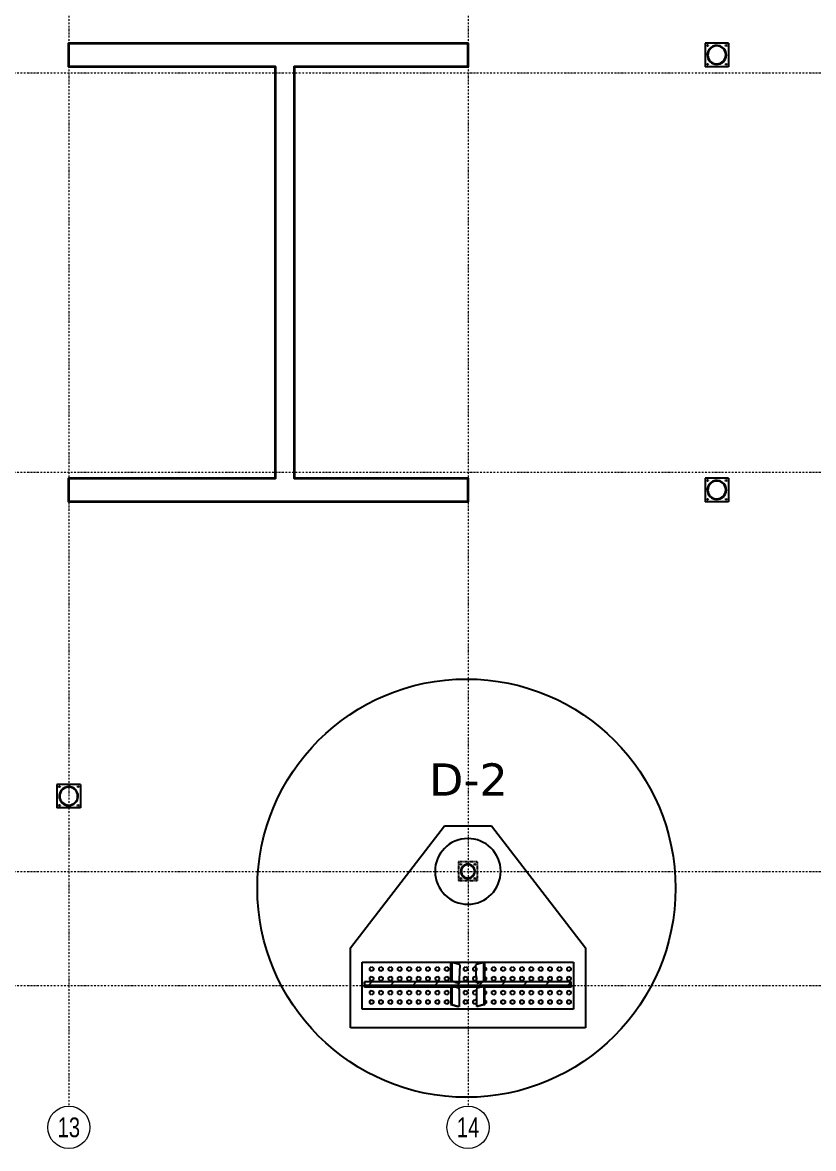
# Model space of a CAD drawing. Header units: millimetres. Extents: x 1541 to 289025, y -12015 to 47026.
# Drawn here: x 55346 to 56567, y -11969 to -10231 of the extents above; entities that cross this region are included whole.
import ezdxf
from ezdxf.enums import TextEntityAlignment as Align

# ---------------------------------------------------------------- set-up
doc = ezdxf.new("R2010")
doc.units = ezdxf.units.MM
doc.header["$LTSCALE"] = 0.1
for name, pattern in [('DASHDOTX2', [50.8, 25.4, -12.7, 0, -12.7]), ('DXK_LINE_DOT2', [3.9198, 1.9599, -1.9599]), ('Grid Line', [3.33375, 1.905, -0.47625, 0.47625, -0.47625])]:
    doc.linetypes.add(name, pattern=pattern)
doc.layers.get('0').update_dxf_attribs({"color": 255})
for name, color, linetype, lineweight in [('E_EJES', 8, 'Continuous', 9), ('E_EJES-1', 8, 'Grid Line', 9), ('E_MUROS-1', 2, 'Continuous', 35)]:
    doc.layers.add(name, color=color, linetype=linetype, lineweight=lineweight)
doc.layers.add('ROTÚLOS', color=6, linetype='Continuous')
doc.styles.add('Swis721 LtCn BT_1', font='swisscl.ttf', dxfattribs={"height": 0.42})
doc.styles.add('TEXTO GENERAL', font='verdana.ttf', dxfattribs={"height": 0.9})

msp = doc.modelspace()

# ---------------------------------------------------------------- hatches: boundary and pattern name
at = {"linetype": 'Continuous'}
h = msp.add_hatch(dxfattribs=at)
h.set_pattern_fill('', scale=7.611392, style=0, pattern_type=0)
h.set_pattern_definition([(45, (56432.03, -10278.892), (-17.088, 17.088), [])])
h.paths.add_polyline_path([(56432.3, -10281.4), (56432, -10278.9), (56431.4, -10276.4), (56430.3, -10274.1), (56428.8, -10272), (56427, -10270.2), (56424.9, -10268.7), (56422.6, -10267.6), (56420.1, -10267), (56417.5, -10266.7), (56415, -10267), (56412.5, -10267.6), (56410.2, -10268.7), (56408.1, -10270.2), (56406.3, -10272), (56404.8, -10274.1), (56403.7, -10276.4), (56403, -10278.9), (56402.8, -10281.4), (56403, -10284), (56403.7, -10286.5), (56404.8, -10288.8), (56406.3, -10290.9), (56408.1, -10292.7), (56410.2, -10294.2), (56412.5, -10295.3), (56415, -10295.9), (56417.5, -10296.2), (56420.1, -10295.9), (56422.6, -10295.3), (56424.9, -10294.2), (56427, -10292.7), (56428.8, -10290.9), (56430.3, -10288.8), (56431.4, -10286.5), (56432, -10284)])
h.paths.add_polyline_path([(56430.5, -10286.2), (56429.5, -10288.4), (56428.1, -10290.3), (56426.4, -10292.1), (56424.5, -10293.4), (56422.3, -10294.5), (56419.9, -10295.1), (56417.5, -10295.3), (56415.1, -10295.1), (56412.8, -10294.5), (56410.6, -10293.4), (56408.6, -10292.1), (56406.9, -10290.3), (56405.5, -10288.4), (56404.5, -10286.2), (56403.9, -10283.9), (56403.7, -10281.4), (56403.9, -10279), (56404.5, -10276.7), (56405.5, -10274.5), (56406.9, -10272.5), (56408.6, -10270.8), (56410.6, -10269.5), (56412.8, -10268.4), (56415.1, -10267.8), (56417.5, -10267.6), (56419.9, -10267.8), (56422.3, -10268.4), (56424.5, -10269.5), (56426.4, -10270.8), (56428.1, -10272.5), (56429.5, -10274.5), (56430.5, -10276.7), (56431.2, -10279), (56431.4, -10281.4), (56431.2, -10283.9)])
h = msp.add_hatch(color=96, dxfattribs=at)
h.paths.add_polyline_path([(56432.3, -10952.7), (56432, -10950.1), (56431.4, -10947.7), (56430.3, -10945.3), (56428.8, -10943.2), (56427, -10941.4), (56424.9, -10940), (56422.6, -10938.9), (56420.1, -10938.2), (56417.5, -10938), (56415, -10938.2), (56412.5, -10938.9), (56410.2, -10940), (56408.1, -10941.4), (56406.3, -10943.2), (56404.8, -10945.3), (56403.7, -10947.7), (56403, -10950.1), (56402.8, -10952.7), (56403, -10955.3), (56403.7, -10957.7), (56404.8, -10960.1), (56406.3, -10962.2), (56408.1, -10964), (56410.2, -10965.4), (56412.5, -10966.5), (56415, -10967.2), (56417.5, -10967.4), (56420.1, -10967.2), (56422.6, -10966.5), (56424.9, -10965.4), (56427, -10964), (56428.8, -10962.2), (56430.3, -10960.1), (56431.4, -10957.7), (56432, -10955.3)])
h.paths.add_polyline_path([(56430.5, -10957.4), (56429.5, -10959.6), (56428.1, -10961.6), (56426.4, -10963.3), (56424.5, -10964.7), (56422.3, -10965.7), (56419.9, -10966.3), (56417.5, -10966.5), (56415.1, -10966.3), (56412.8, -10965.7), (56410.6, -10964.7), (56408.6, -10963.3), (56406.9, -10961.6), (56405.5, -10959.6), (56404.5, -10957.4), (56403.9, -10955.1), (56403.7, -10952.7), (56403.9, -10950.3), (56404.5, -10948), (56405.5, -10945.8), (56406.9, -10943.8), (56408.6, -10942.1), (56410.6, -10940.7), (56412.8, -10939.7), (56415.1, -10939.1), (56417.5, -10938.9), (56419.9, -10939.1), (56422.3, -10939.7), (56424.5, -10940.7), (56426.4, -10942.1), (56428.1, -10943.8), (56429.5, -10945.8), (56430.5, -10948), (56431.2, -10950.3), (56431.4, -10952.7), (56431.2, -10955.1)])
h = msp.add_hatch(color=96, dxfattribs=at)
h.paths.add_polyline_path([(55431.9, -11425.1), (55431.7, -11422.6), (55431, -11420.1), (55429.9, -11417.8), (55428.5, -11415.7), (55426.6, -11413.8), (55424.5, -11412.4), (55422.2, -11411.3), (55419.7, -11410.6), (55417.2, -11410.4), (55414.6, -11410.6), (55412.2, -11411.3), (55409.8, -11412.4), (55407.7, -11413.8), (55405.9, -11415.7), (55404.4, -11417.8), (55403.4, -11420.1), (55402.7, -11422.6), (55402.5, -11425.1), (55402.7, -11427.7), (55403.4, -11430.2), (55404.4, -11432.5), (55405.9, -11434.6), (55407.7, -11436.4), (55409.8, -11437.9), (55412.2, -11438.9), (55414.6, -11439.6), (55417.2, -11439.8), (55419.7, -11439.6), (55422.2, -11438.9), (55424.5, -11437.9), (55426.6, -11436.4), (55428.5, -11434.6), (55429.9, -11432.5), (55431, -11430.2), (55431.7, -11427.7)])
h.paths.add_polyline_path([(55430.2, -11429.9), (55429.2, -11432), (55427.8, -11434), (55426.1, -11435.7), (55424.1, -11437.1), (55421.9, -11438.1), (55419.6, -11438.8), (55417.2, -11439), (55414.8, -11438.8), (55412.5, -11438.1), (55410.3, -11437.1), (55408.3, -11435.7), (55406.6, -11434), (55405.2, -11432), (55404.2, -11429.9), (55403.6, -11427.5), (55403.3, -11425.1), (55403.6, -11422.7), (55404.2, -11420.4), (55405.2, -11418.2), (55406.6, -11416.2), (55408.3, -11414.5), (55410.3, -11413.1), (55412.5, -11412.1), (55414.8, -11411.5), (55417.2, -11411.3), (55419.6, -11411.5), (55421.9, -11412.1), (55424.1, -11413.1), (55426.1, -11414.5), (55427.8, -11416.2), (55429.2, -11418.2), (55430.2, -11420.4), (55430.8, -11422.7), (55431, -11425.1), (55430.8, -11427.5)])
h = msp.add_hatch(dxfattribs=at)
h.set_pattern_fill('', scale=7.611392, style=0, pattern_type=0)
h.set_pattern_definition([(45, (56044.19, -11539.187), (-17.088, 17.088), [])])
h.paths.add_polyline_path([(56044.4, -11541.3), (56044.2, -11539.2), (56043.6, -11537.1), (56042.5, -11535.2), (56041.2, -11533.5), (56039.5, -11532.2), (56037.6, -11531.1), (56035.5, -11530.5), (56033.3, -11530.3), (56031.2, -11530.5), (56029.1, -11531.1), (56027.2, -11532.2), (56025.5, -11533.5), (56024.2, -11535.2), (56023.1, -11537.1), (56022.5, -11539.2), (56022.3, -11541.3), (56022.5, -11543.5), (56023.1, -11545.6), (56024.2, -11547.5), (56025.5, -11549.2), (56027.2, -11550.5), (56029.1, -11551.6), (56031.2, -11552.2), (56033.3, -11552.4), (56035.5, -11552.2), (56037.6, -11551.6), (56039.5, -11550.5), (56041.2, -11549.2), (56042.5, -11547.5), (56043.6, -11545.6), (56044.2, -11543.5)])
h.paths.add_polyline_path([(56042.9, -11545.3), (56041.9, -11547.1), (56040.7, -11548.6), (56039.1, -11549.9), (56037.3, -11550.9), (56035.4, -11551.5), (56033.3, -11551.7), (56031.3, -11551.5), (56029.4, -11550.9), (56027.6, -11549.9), (56026, -11548.6), (56024.8, -11547.1), (56023.8, -11545.3), (56023.2, -11543.4), (56023, -11541.3), (56023.2, -11539.3), (56023.8, -11537.4), (56024.8, -11535.6), (56026, -11534), (56027.6, -11532.8), (56029.4, -11531.8), (56031.3, -11531.2), (56033.3, -11531), (56035.4, -11531.2), (56037.3, -11531.8), (56039.1, -11532.8), (56040.7, -11534), (56041.9, -11535.6), (56042.9, -11537.4), (56043.5, -11539.3), (56043.7, -11541.3), (56043.5, -11543.4)])
h = msp.add_hatch(dxfattribs=at)
h.set_pattern_fill('', scale=7.611392, style=0, pattern_type=0)
h.set_pattern_definition([(45, (56192.655, -11712.02), (-17.088, 17.088), [])])
h.paths.add_polyline_path([(56192.8, -11715.9), (56192.7, -11712), (55874, -11712), (55873.9, -11715.9), (55873.9, -11716.7), (56192.8, -11716.7)])

# ---------------------------------------------------------------- linework, layer by layer
at = {"color": 2, "linetype": 'Continuous'}
for p, q in [((56033.3, -10299.6), (56033.3, -10263.3)), ((56435.7, -10263.3), (56399.4, -10263.3)), ((56399.4, -10263.3), (56399.4, -10299.6)), ((56435.7, -10263.3), (56435.7, -10299.6)), ((56435.7, -10299.6), (56399.4, -10299.6)), ((56435.7, -10934.6), (56399.4, -10934.6)), ((56399.4, -10934.6), (56399.4, -10970.8)), ((56435.7, -10934.6), (56435.7, -10970.8)), ((56435.7, -10970.8), (56399.4, -10970.8)), ((55435.3, -11407), (55399.1, -11407)), ((55399.1, -11407), (55399.1, -11443.2)), ((55435.3, -11407), (55435.3, -11443.2)), ((55435.3, -11443.2), (55399.1, -11443.2)), ((55852.1, -11659.5), (55997.1, -11471.2)), ((55997.1, -11471.2), (56069.6, -11471.2)), ((56069.6, -11471.2), (56214.6, -11659.5)), ((55852.1, -11782.7), (55852.1, -11659.5)), ((56214.6, -11659.5), (56214.6, -11782.7)), ((55870.2, -11753.7), (55870.2, -11681.2)), ((55870.2, -11681.2), (56196.4, -11681.2)), ((56007.1, -11710.8), (56007.1, -11681.6)), ((56007.1, -11681.6), (56009, -11681.7)), ((56020, -11685), (56009, -11681.7)), ((56009, -11710.8), (56009, -11681.7)), ((56021, -11685.3), (56020, -11685)), ((56021, -11685.3), (56020, -11707.8)), ((56046.7, -11685), (56045.7, -11685.3)), ((56046.7, -11707.8), (56045.7, -11685.3)), ((56057.7, -11681.7), (56046.7, -11685)), ((56057.7, -11681.7), (56059.6, -11681.6)), ((56057.7, -11710.8), (56057.7, -11681.7)), ((56059.6, -11710.8), (56059.6, -11681.6)), ((56196.4, -11681.2), (56196.4, -11753.7)), ((56020, -11707.8), (56019.8, -11712)), ((56046.9, -11712), (56046.7, -11707.8)), ((55873.9, -11715.9), (55873.9, -11712)), ((55873.9, -11712), (55874, -11712)), ((55874, -11712), (55873.9, -11715.9)), ((55873.9, -11715.9), (55873.9, -11716.7)), ((55873.9, -11719.8), (55873.9, -11716.7)), ((55873.9, -11716.7), (56192.8, -11716.7)), ((56007.1, -11719.8), (55873.9, -11719.8)), ((56192.7, -11712), (55874, -11712)), ((56011.3, -11712), (56007.1, -11710.8)), ((56007.1, -11710.8), (56009, -11710.8)), ((56009, -11717.9), (56007.1, -11717.8)), ((56007.1, -11717.8), (56007.1, -11746.8)), ((56013.1, -11712), (56009, -11710.8)), ((56009, -11717.9), (56018.9, -11720.8)), ((56009, -11746.9), (56009, -11717.9)), ((56051.1, -11719.8), (56015.6, -11719.8)), ((56018.9, -11720.8), (56019.8, -11723.9)), ((56019.8, -11712), (56019.7, -11714)), ((56019.8, -11723.9), (56019.7, -11750)), ((56047, -11714), (56046.9, -11712)), ((56046.9, -11723.9), (56047.8, -11720.8)), ((56047, -11750), (56046.9, -11723.9)), ((56047.8, -11720.8), (56057.7, -11717.9)), ((56057.7, -11710.8), (56053.6, -11712)), ((56059.6, -11710.8), (56055.3, -11712)), ((56057.7, -11710.8), (56059.6, -11710.8)), ((56059.6, -11717.8), (56057.7, -11717.9)), ((56057.7, -11717.9), (56057.7, -11746.9)), ((56059.6, -11746.8), (56059.6, -11717.8)), ((56192.8, -11719.8), (56059.6, -11719.8)), ((56192.8, -11712), (56192.7, -11712)), ((56192.8, -11715.9), (56192.7, -11712)), ((56192.8, -11715.9), (56192.8, -11712)), ((56192.8, -11716.7), (56192.8, -11715.9)), ((56192.8, -11716.7), (56192.8, -11719.8)), ((56196.4, -11753.7), (55870.2, -11753.7)), ((56007.1, -11746.8), (56018, -11750)), ((56007.1, -11746.8), (56009, -11746.9)), ((56009, -11746.9), (56019.7, -11750)), ((56019.7, -11750), (56018, -11750)), ((56057.7, -11746.9), (56047, -11750)), ((56048.7, -11750), (56047, -11750)), ((56059.6, -11746.8), (56048.7, -11750)), ((56057.7, -11746.9), (56059.6, -11746.8)), ((56214.6, -11782.7), (55852.1, -11782.7))]:
    msp.add_line(p, q, dxfattribs=at)
at = {"color": 7, "linetype": 'Continuous'}
for p, q in [((56401.9, -10266.9), (56402.5, -10266)), ((56402.5, -10267.9), (56401.9, -10266.9)), ((56402.5, -10266), (56403.6, -10266)), ((56403.6, -10267.9), (56402.5, -10267.9)), ((56403.6, -10266), (56404.2, -10266.9)), ((56404.2, -10266.9), (56403.6, -10267.9)), ((56430.9, -10266.9), (56431.5, -10266)), ((56431.5, -10267.9), (56430.9, -10266.9)), ((56431.5, -10266), (56432.6, -10266)), ((56432.6, -10267.9), (56431.5, -10267.9)), ((56432.6, -10266), (56433.2, -10266.9)), ((56433.2, -10266.9), (56432.6, -10267.9)), ((56401.9, -10295.9), (56402.5, -10295)), ((56402.5, -10296.9), (56401.9, -10295.9)), ((56402.5, -10295), (56403.6, -10295)), ((56403.6, -10296.9), (56402.5, -10296.9)), ((56403.6, -10295), (56404.2, -10295.9)), ((56404.2, -10295.9), (56403.6, -10296.9)), ((56430.9, -10295.9), (56431.5, -10295)), ((56431.5, -10296.9), (56430.9, -10295.9)), ((56431.5, -10295), (56432.6, -10295)), ((56432.6, -10296.9), (56431.5, -10296.9)), ((56432.6, -10295), (56433.2, -10295.9)), ((56433.2, -10295.9), (56432.6, -10296.9)), ((56401.9, -10938.2), (56402.5, -10937.2)), ((56402.5, -10939.2), (56401.9, -10938.2)), ((56402.5, -10937.2), (56403.6, -10937.2)), ((56403.6, -10939.2), (56402.5, -10939.2)), ((56403.6, -10937.2), (56404.2, -10938.2)), ((56404.2, -10938.2), (56403.6, -10939.2)), ((56430.9, -10938.2), (56431.5, -10937.2)), ((56431.5, -10939.2), (56430.9, -10938.2)), ((56431.5, -10937.2), (56432.6, -10937.2)), ((56432.6, -10939.2), (56431.5, -10939.2)), ((56432.6, -10937.2), (56433.2, -10938.2)), ((56433.2, -10938.2), (56432.6, -10939.2)), ((56401.9, -10967.2), (56402.5, -10966.2)), ((56402.5, -10968.2), (56401.9, -10967.2)), ((56402.5, -10966.2), (56403.6, -10966.2)), ((56403.6, -10968.2), (56402.5, -10968.2)), ((56403.6, -10966.2), (56404.2, -10967.2)), ((56404.2, -10967.2), (56403.6, -10968.2)), ((56430.9, -10967.2), (56431.5, -10966.2)), ((56431.5, -10968.2), (56430.9, -10967.2)), ((56431.5, -10966.2), (56432.6, -10966.2)), ((56432.6, -10968.2), (56431.5, -10968.2)), ((56432.6, -10966.2), (56433.2, -10967.2)), ((56433.2, -10967.2), (56432.6, -10968.2)), ((55401.6, -11410.6), (55402.1, -11409.6)), ((55402.1, -11411.6), (55401.6, -11410.6)), ((55402.1, -11409.6), (55403.3, -11409.6)), ((55403.3, -11411.6), (55402.1, -11411.6)), ((55403.3, -11409.6), (55403.8, -11410.6)), ((55403.8, -11410.6), (55403.3, -11411.6)), ((55430.6, -11410.6), (55431.1, -11409.6)), ((55431.1, -11411.6), (55430.6, -11410.6)), ((55431.1, -11409.6), (55432.3, -11409.6)), ((55432.3, -11411.6), (55431.1, -11411.6)), ((55432.3, -11409.6), (55432.8, -11410.6)), ((55432.8, -11410.6), (55432.3, -11411.6)), ((55401.6, -11439.6), (55402.1, -11438.6)), ((55402.1, -11440.6), (55401.6, -11439.6)), ((55402.1, -11438.6), (55403.3, -11438.6)), ((55403.3, -11440.6), (55402.1, -11440.6)), ((55403.3, -11438.6), (55403.8, -11439.6)), ((55403.8, -11439.6), (55403.3, -11440.6)), ((55430.6, -11439.6), (55431.1, -11438.6)), ((55431.1, -11440.6), (55430.6, -11439.6)), ((55431.1, -11438.6), (55432.3, -11438.6)), ((55432.3, -11440.6), (55431.1, -11440.6)), ((55432.3, -11438.6), (55432.8, -11439.6)), ((55432.8, -11439.6), (55432.3, -11440.6)), ((56021.3, -11530.5), (56021.9, -11529.5)), ((56021.9, -11531.4), (56021.3, -11530.5)), ((56021.9, -11529.5), (56023, -11529.5)), ((56023, -11531.4), (56021.9, -11531.4)), ((56023, -11529.5), (56023.6, -11530.5)), ((56023.6, -11530.5), (56023, -11531.4)), ((56043.1, -11530.5), (56043.7, -11529.5)), ((56043.7, -11531.4), (56043.1, -11530.5)), ((56043.7, -11529.5), (56044.8, -11529.5)), ((56044.8, -11531.4), (56043.7, -11531.4)), ((56044.8, -11529.5), (56045.4, -11530.5)), ((56045.4, -11530.5), (56044.8, -11531.4)), ((56021.3, -11552.2), (56021.9, -11551.2)), ((56021.9, -11553.2), (56021.3, -11552.2)), ((56021.9, -11551.2), (56023, -11551.2)), ((56023, -11553.2), (56021.9, -11553.2)), ((56023, -11551.2), (56023.6, -11552.2)), ((56023.6, -11552.2), (56023, -11553.2)), ((56043.1, -11552.2), (56043.7, -11551.2)), ((56043.7, -11553.2), (56043.1, -11552.2)), ((56043.7, -11551.2), (56044.8, -11551.2)), ((56044.8, -11553.2), (56043.7, -11553.2)), ((56044.8, -11551.2), (56045.4, -11552.2)), ((56045.4, -11552.2), (56044.8, -11553.2)), ((55881.8, -11690.4), (55884.7, -11688.8)), ((55881.8, -11693.8), (55881.8, -11690.4)), ((55884.7, -11688.8), (55887.6, -11690.4)), ((55887.6, -11690.4), (55887.6, -11693.8)), ((55896.3, -11690.4), (55899.2, -11688.8)), ((55896.3, -11693.8), (55896.3, -11690.4)), ((55899.2, -11688.8), (55902.1, -11690.4)), ((55902.1, -11690.4), (55902.1, -11693.8)), ((55910.8, -11690.4), (55913.7, -11688.8)), ((55910.8, -11693.8), (55910.8, -11690.4)), ((55913.7, -11688.8), (55916.6, -11690.4)), ((55916.6, -11690.4), (55916.6, -11693.8)), ((55925.3, -11690.4), (55928.2, -11688.8)), ((55925.3, -11693.8), (55925.3, -11690.4)), ((55928.2, -11688.8), (55931.1, -11690.4)), ((55931.1, -11690.4), (55931.1, -11693.8)), ((55939.8, -11690.4), (55942.7, -11688.8)), ((55939.8, -11693.8), (55939.8, -11690.4)), ((55942.7, -11688.8), (55945.6, -11690.4)), ((55945.6, -11690.4), (55945.6, -11693.8)), ((55954.3, -11690.4), (55957.2, -11688.8)), ((55954.3, -11693.8), (55954.3, -11690.4)), ((55957.2, -11688.8), (55960.1, -11690.4)), ((55960.1, -11690.4), (55960.1, -11693.8)), ((55968.8, -11690.4), (55971.7, -11688.8)), ((55968.8, -11693.8), (55968.8, -11690.4)), ((55971.7, -11688.8), (55974.6, -11690.4)), ((55974.6, -11690.4), (55974.6, -11693.8)), ((55983.3, -11690.4), (55986.2, -11688.8)), ((55983.3, -11693.8), (55983.3, -11690.4)), ((55986.2, -11688.8), (55989.1, -11690.4)), ((55989.1, -11690.4), (55989.1, -11693.8)), ((55997.8, -11690.4), (56000.7, -11688.8)), ((55997.8, -11693.8), (55997.8, -11690.4)), ((56000.7, -11688.8), (56003.6, -11690.4)), ((56003.6, -11690.4), (56003.6, -11693.8)), ((56026.8, -11690.4), (56029.7, -11688.8)), ((56026.8, -11693.8), (56026.8, -11690.4)), ((56029.7, -11688.8), (56032.6, -11690.4)), ((56032.6, -11690.4), (56032.6, -11693.8)), ((56041.3, -11690.4), (56044.2, -11688.8)), ((56041.3, -11693.8), (56041.3, -11690.4)), ((56047.1, -11690.4), (56044.2, -11688.8)), ((56047.1, -11693.8), (56047.1, -11690.4)), ((56059.6, -11689.3), (56061.6, -11690.4)), ((56061.6, -11690.4), (56061.6, -11693.8)), ((56070.3, -11690.4), (56073.2, -11688.8)), ((56070.3, -11693.8), (56070.3, -11690.4)), ((56073.2, -11688.8), (56076.1, -11690.4)), ((56076.1, -11690.4), (56076.1, -11693.8)), ((56084.8, -11690.4), (56087.7, -11688.8)), ((56084.8, -11693.8), (56084.8, -11690.4)), ((56087.7, -11688.8), (56090.6, -11690.4)), ((56090.6, -11690.4), (56090.6, -11693.8)), ((56099.3, -11690.4), (56102.2, -11688.8)), ((56099.3, -11693.8), (56099.3, -11690.4)), ((56102.2, -11688.8), (56105.1, -11690.4)), ((56105.1, -11690.4), (56105.1, -11693.8)), ((56113.8, -11690.4), (56116.7, -11688.8)), ((56113.8, -11693.8), (56113.8, -11690.4)), ((56116.7, -11688.8), (56119.6, -11690.4)), ((56119.6, -11690.4), (56119.6, -11693.8)), ((56128.3, -11690.4), (56131.2, -11688.8)), ((56128.3, -11693.8), (56128.3, -11690.4)), ((56131.2, -11688.8), (56134.1, -11690.4)), ((56134.1, -11690.4), (56134.1, -11693.8)), ((56142.8, -11690.4), (56145.7, -11688.8)), ((56142.8, -11693.8), (56142.8, -11690.4)), ((56145.7, -11688.8), (56148.6, -11690.4)), ((56148.6, -11690.4), (56148.6, -11693.8)), ((56157.3, -11690.4), (56160.2, -11688.8)), ((56157.3, -11693.8), (56157.3, -11690.4)), ((56160.2, -11688.8), (56163.1, -11690.4)), ((56163.1, -11690.4), (56163.1, -11693.8)), ((56171.8, -11690.4), (56174.7, -11688.8)), ((56171.8, -11693.8), (56171.8, -11690.4)), ((56174.7, -11688.8), (56177.6, -11690.4)), ((56177.6, -11690.4), (56177.6, -11693.8)), ((56186.3, -11690.4), (56189.2, -11688.8)), ((56186.3, -11693.8), (56186.3, -11690.4)), ((56189.2, -11688.8), (56192.1, -11690.4)), ((56192.1, -11690.4), (56192.1, -11693.8)), ((55884.7, -11695.5), (55881.8, -11693.8)), ((55881.8, -11704.9), (55884.7, -11703.3)), ((55881.8, -11708.3), (55881.8, -11704.9)), ((55884.7, -11710), (55881.8, -11708.3)), ((55887.6, -11693.8), (55884.7, -11695.5)), ((55884.7, -11703.3), (55887.6, -11704.9)), ((55887.6, -11708.3), (55884.7, -11710)), ((55887.6, -11704.9), (55887.6, -11708.3)), ((55899.2, -11695.5), (55896.3, -11693.8)), ((55896.3, -11704.9), (55899.2, -11703.3)), ((55896.3, -11708.3), (55896.3, -11704.9)), ((55899.2, -11710), (55896.3, -11708.3)), ((55902.1, -11693.8), (55899.2, -11695.5)), ((55899.2, -11703.3), (55902.1, -11704.9)), ((55902.1, -11708.3), (55899.2, -11710)), ((55902.1, -11704.9), (55902.1, -11708.3)), ((55913.7, -11695.5), (55910.8, -11693.8)), ((55910.8, -11704.9), (55913.7, -11703.3)), ((55910.8, -11708.3), (55910.8, -11704.9)), ((55913.7, -11710), (55910.8, -11708.3)), ((55916.6, -11693.8), (55913.7, -11695.5)), ((55913.7, -11703.3), (55916.6, -11704.9)), ((55916.6, -11708.3), (55913.7, -11710)), ((55916.6, -11704.9), (55916.6, -11708.3)), ((55928.2, -11695.5), (55925.3, -11693.8)), ((55925.3, -11704.9), (55928.2, -11703.3)), ((55925.3, -11708.3), (55925.3, -11704.9)), ((55928.2, -11710), (55925.3, -11708.3)), ((55931.1, -11693.8), (55928.2, -11695.5)), ((55928.2, -11703.3), (55931.1, -11704.9)), ((55931.1, -11708.3), (55928.2, -11710)), ((55931.1, -11704.9), (55931.1, -11708.3)), ((55942.7, -11695.5), (55939.8, -11693.8)), ((55939.8, -11704.9), (55942.7, -11703.3)), ((55939.8, -11708.3), (55939.8, -11704.9)), ((55942.7, -11710), (55939.8, -11708.3)), ((55945.6, -11693.8), (55942.7, -11695.5)), ((55942.7, -11703.3), (55945.6, -11704.9)), ((55945.6, -11708.3), (55942.7, -11710)), ((55945.6, -11704.9), (55945.6, -11708.3)), ((55957.2, -11695.5), (55954.3, -11693.8)), ((55954.3, -11704.9), (55957.2, -11703.3)), ((55954.3, -11708.3), (55954.3, -11704.9)), ((55957.2, -11710), (55954.3, -11708.3)), ((55960.1, -11693.8), (55957.2, -11695.5)), ((55957.2, -11703.3), (55960.1, -11704.9)), ((55960.1, -11708.3), (55957.2, -11710)), ((55960.1, -11704.9), (55960.1, -11708.3)), ((55971.7, -11695.5), (55968.8, -11693.8)), ((55968.8, -11704.9), (55971.7, -11703.3)), ((55968.8, -11708.3), (55968.8, -11704.9)), ((55971.7, -11710), (55968.8, -11708.3)), ((55974.6, -11693.8), (55971.7, -11695.5)), ((55971.7, -11703.3), (55974.6, -11704.9)), ((55974.6, -11708.3), (55971.7, -11710)), ((55974.6, -11704.9), (55974.6, -11708.3)), ((55986.2, -11695.5), (55983.3, -11693.8)), ((55983.3, -11704.9), (55986.2, -11703.3)), ((55983.3, -11708.3), (55983.3, -11704.9)), ((55986.2, -11710), (55983.3, -11708.3)), ((55989.1, -11693.8), (55986.2, -11695.5)), ((55986.2, -11703.3), (55989.1, -11704.9)), ((55989.1, -11708.3), (55986.2, -11710)), ((55989.1, -11704.9), (55989.1, -11708.3)), ((56000.7, -11695.5), (55997.8, -11693.8)), ((55997.8, -11704.9), (56000.7, -11703.3)), ((55997.8, -11708.3), (55997.8, -11704.9)), ((56000.7, -11710), (55997.8, -11708.3)), ((56003.6, -11693.8), (56000.7, -11695.5)), ((56000.7, -11703.3), (56003.6, -11704.9)), ((56003.6, -11708.3), (56000.7, -11710)), ((56003.6, -11704.9), (56003.6, -11708.3)), ((56029.7, -11695.5), (56026.8, -11693.8)), ((56026.8, -11704.9), (56029.7, -11703.3)), ((56026.8, -11708.3), (56026.8, -11704.9)), ((56029.7, -11710), (56026.8, -11708.3)), ((56032.6, -11693.8), (56029.7, -11695.5)), ((56029.7, -11703.3), (56032.6, -11704.9)), ((56032.6, -11708.3), (56029.7, -11710)), ((56032.6, -11704.9), (56032.6, -11708.3)), ((56044.2, -11695.5), (56041.3, -11693.8)), ((56041.3, -11704.9), (56044.2, -11703.3)), ((56041.3, -11708.3), (56041.3, -11704.9)), ((56044.2, -11710), (56041.3, -11708.3)), ((56047.1, -11693.8), (56044.2, -11695.5)), ((56047.1, -11704.9), (56044.2, -11703.3)), ((56047.1, -11708.3), (56044.2, -11710)), ((56047.1, -11708.3), (56047.1, -11704.9)), ((56061.6, -11693.8), (56059.6, -11695)), ((56059.6, -11703.8), (56061.6, -11704.9)), ((56061.6, -11708.3), (56059.6, -11709.5)), ((56061.6, -11704.9), (56061.6, -11708.3)), ((56073.2, -11695.5), (56070.3, -11693.8)), ((56070.3, -11704.9), (56073.2, -11703.3)), ((56070.3, -11708.3), (56070.3, -11704.9)), ((56073.2, -11710), (56070.3, -11708.3)), ((56076.1, -11693.8), (56073.2, -11695.5)), ((56073.2, -11703.3), (56076.1, -11704.9)), ((56076.1, -11708.3), (56073.2, -11710)), ((56076.1, -11704.9), (56076.1, -11708.3)), ((56087.7, -11695.5), (56084.8, -11693.8)), ((56084.8, -11704.9), (56087.7, -11703.3)), ((56084.8, -11708.3), (56084.8, -11704.9)), ((56087.7, -11710), (56084.8, -11708.3)), ((56090.6, -11693.8), (56087.7, -11695.5)), ((56087.7, -11703.3), (56090.6, -11704.9)), ((56090.6, -11708.3), (56087.7, -11710)), ((56090.6, -11704.9), (56090.6, -11708.3)), ((56102.2, -11695.5), (56099.3, -11693.8)), ((56099.3, -11704.9), (56102.2, -11703.3)), ((56099.3, -11708.3), (56099.3, -11704.9)), ((56102.2, -11710), (56099.3, -11708.3)), ((56105.1, -11693.8), (56102.2, -11695.5)), ((56102.2, -11703.3), (56105.1, -11704.9)), ((56105.1, -11708.3), (56102.2, -11710)), ((56105.1, -11704.9), (56105.1, -11708.3)), ((56116.7, -11695.5), (56113.8, -11693.8)), ((56113.8, -11704.9), (56116.7, -11703.3)), ((56113.8, -11708.3), (56113.8, -11704.9)), ((56116.7, -11710), (56113.8, -11708.3)), ((56119.6, -11693.8), (56116.7, -11695.5)), ((56116.7, -11703.3), (56119.6, -11704.9)), ((56119.6, -11708.3), (56116.7, -11710)), ((56119.6, -11704.9), (56119.6, -11708.3)), ((56131.2, -11695.5), (56128.3, -11693.8)), ((56128.3, -11704.9), (56131.2, -11703.3)), ((56128.3, -11708.3), (56128.3, -11704.9)), ((56131.2, -11710), (56128.3, -11708.3)), ((56134.1, -11693.8), (56131.2, -11695.5)), ((56131.2, -11703.3), (56134.1, -11704.9)), ((56134.1, -11708.3), (56131.2, -11710)), ((56134.1, -11704.9), (56134.1, -11708.3)), ((56145.7, -11695.5), (56142.8, -11693.8)), ((56142.8, -11704.9), (56145.7, -11703.3)), ((56142.8, -11708.3), (56142.8, -11704.9)), ((56145.7, -11710), (56142.8, -11708.3)), ((56148.6, -11693.8), (56145.7, -11695.5)), ((56145.7, -11703.3), (56148.6, -11704.9)), ((56148.6, -11708.3), (56145.7, -11710)), ((56148.6, -11704.9), (56148.6, -11708.3)), ((56160.2, -11695.5), (56157.3, -11693.8)), ((56157.3, -11704.9), (56160.2, -11703.3)), ((56157.3, -11708.3), (56157.3, -11704.9)), ((56160.2, -11710), (56157.3, -11708.3)), ((56163.1, -11693.8), (56160.2, -11695.5)), ((56160.2, -11703.3), (56163.1, -11704.9)), ((56163.1, -11708.3), (56160.2, -11710)), ((56163.1, -11704.9), (56163.1, -11708.3)), ((56174.7, -11695.5), (56171.8, -11693.8)), ((56171.8, -11704.9), (56174.7, -11703.3)), ((56171.8, -11708.3), (56171.8, -11704.9)), ((56174.7, -11710), (56171.8, -11708.3)), ((56177.6, -11693.8), (56174.7, -11695.5)), ((56174.7, -11703.3), (56177.6, -11704.9)), ((56177.6, -11708.3), (56174.7, -11710)), ((56177.6, -11704.9), (56177.6, -11708.3)), ((56189.2, -11695.5), (56186.3, -11693.8)), ((56186.3, -11704.9), (56189.2, -11703.3)), ((56186.3, -11708.3), (56186.3, -11704.9)), ((56189.2, -11710), (56186.3, -11708.3)), ((56192.1, -11693.8), (56189.2, -11695.5)), ((56189.2, -11703.3), (56192.1, -11704.9)), ((56192.1, -11708.3), (56189.2, -11710)), ((56192.1, -11704.9), (56192.1, -11708.3)), ((55881.8, -11726.7), (55884.7, -11725)), ((55881.8, -11730), (55881.8, -11726.7)), ((55884.7, -11725), (55887.6, -11726.7)), ((55887.6, -11726.7), (55887.6, -11730)), ((55896.3, -11726.7), (55899.2, -11725)), ((55896.3, -11730), (55896.3, -11726.7)), ((55899.2, -11725), (55902.1, -11726.7)), ((55902.1, -11726.7), (55902.1, -11730)), ((55910.8, -11726.7), (55913.7, -11725)), ((55910.8, -11730), (55910.8, -11726.7)), ((55913.7, -11725), (55916.6, -11726.7)), ((55916.6, -11726.7), (55916.6, -11730)), ((55925.3, -11726.7), (55928.2, -11725)), ((55925.3, -11730), (55925.3, -11726.7)), ((55928.2, -11725), (55931.1, -11726.7)), ((55931.1, -11726.7), (55931.1, -11730)), ((55939.8, -11726.7), (55942.7, -11725)), ((55939.8, -11730), (55939.8, -11726.7)), ((55942.7, -11725), (55945.6, -11726.7)), ((55945.6, -11726.7), (55945.6, -11730)), ((55954.3, -11726.7), (55957.2, -11725)), ((55954.3, -11730), (55954.3, -11726.7)), ((55957.2, -11725), (55960.1, -11726.7)), ((55960.1, -11726.7), (55960.1, -11730)), ((55968.8, -11726.7), (55971.7, -11725)), ((55968.8, -11730), (55968.8, -11726.7)), ((55971.7, -11725), (55974.6, -11726.7)), ((55974.6, -11726.7), (55974.6, -11730)), ((55983.3, -11726.7), (55986.2, -11725)), ((55983.3, -11730), (55983.3, -11726.7)), ((55986.2, -11725), (55989.1, -11726.7)), ((55989.1, -11726.7), (55989.1, -11730)), ((55997.8, -11726.7), (56000.7, -11725)), ((55997.8, -11730), (55997.8, -11726.7)), ((56000.7, -11725), (56003.6, -11726.7)), ((56003.6, -11726.7), (56003.6, -11730)), ((56026.8, -11726.7), (56029.7, -11725)), ((56026.8, -11730), (56026.8, -11726.7)), ((56029.7, -11725), (56032.6, -11726.7)), ((56032.6, -11726.7), (56032.6, -11730)), ((56041.3, -11726.7), (56044.2, -11725)), ((56041.3, -11730), (56041.3, -11726.7)), ((56047.1, -11726.7), (56044.2, -11725)), ((56047.1, -11730), (56047.1, -11726.7)), ((56059.6, -11725.5), (56061.6, -11726.7)), ((56061.6, -11726.7), (56061.6, -11730)), ((56070.3, -11726.7), (56073.2, -11725)), ((56070.3, -11730), (56070.3, -11726.7)), ((56073.2, -11725), (56076.1, -11726.7)), ((56076.1, -11726.7), (56076.1, -11730)), ((56084.8, -11726.7), (56087.7, -11725)), ((56084.8, -11730), (56084.8, -11726.7)), ((56087.7, -11725), (56090.6, -11726.7)), ((56090.6, -11726.7), (56090.6, -11730)), ((56099.3, -11726.7), (56102.2, -11725)), ((56099.3, -11730), (56099.3, -11726.7)), ((56102.2, -11725), (56105.1, -11726.7)), ((56105.1, -11726.7), (56105.1, -11730)), ((56113.8, -11726.7), (56116.7, -11725)), ((56113.8, -11730), (56113.8, -11726.7)), ((56116.7, -11725), (56119.6, -11726.7)), ((56119.6, -11726.7), (56119.6, -11730)), ((56128.3, -11726.7), (56131.2, -11725)), ((56128.3, -11730), (56128.3, -11726.7)), ((56131.2, -11725), (56134.1, -11726.7)), ((56134.1, -11726.7), (56134.1, -11730)), ((56142.8, -11726.7), (56145.7, -11725)), ((56142.8, -11730), (56142.8, -11726.7)), ((56145.7, -11725), (56148.6, -11726.7)), ((56148.6, -11726.7), (56148.6, -11730)), ((56157.3, -11726.7), (56160.2, -11725)), ((56157.3, -11730), (56157.3, -11726.7)), ((56160.2, -11725), (56163.1, -11726.7)), ((56163.1, -11726.7), (56163.1, -11730)), ((56171.8, -11726.7), (56174.7, -11725)), ((56171.8, -11730), (56171.8, -11726.7)), ((56174.7, -11725), (56177.6, -11726.7)), ((56177.6, -11726.7), (56177.6, -11730)), ((56186.3, -11726.7), (56189.2, -11725)), ((56186.3, -11730), (56186.3, -11726.7)), ((56189.2, -11725), (56192.1, -11726.7)), ((56192.1, -11726.7), (56192.1, -11730)), ((55884.7, -11731.7), (55881.8, -11730)), ((55881.8, -11741.2), (55884.7, -11739.5)), ((55881.8, -11744.5), (55881.8, -11741.2)), ((55884.7, -11746.2), (55881.8, -11744.5)), ((55887.6, -11730), (55884.7, -11731.7)), ((55884.7, -11739.5), (55887.6, -11741.2)), ((55887.6, -11744.5), (55884.7, -11746.2)), ((55887.6, -11741.2), (55887.6, -11744.5)), ((55899.2, -11731.7), (55896.3, -11730)), ((55896.3, -11741.2), (55899.2, -11739.5)), ((55896.3, -11744.5), (55896.3, -11741.2)), ((55899.2, -11746.2), (55896.3, -11744.5)), ((55902.1, -11730), (55899.2, -11731.7)), ((55899.2, -11739.5), (55902.1, -11741.2)), ((55902.1, -11744.5), (55899.2, -11746.2)), ((55902.1, -11741.2), (55902.1, -11744.5)), ((55913.7, -11731.7), (55910.8, -11730)), ((55910.8, -11741.2), (55913.7, -11739.5)), ((55910.8, -11744.5), (55910.8, -11741.2)), ((55913.7, -11746.2), (55910.8, -11744.5)), ((55916.6, -11730), (55913.7, -11731.7)), ((55913.7, -11739.5), (55916.6, -11741.2)), ((55916.6, -11744.5), (55913.7, -11746.2)), ((55916.6, -11741.2), (55916.6, -11744.5)), ((55928.2, -11731.7), (55925.3, -11730)), ((55925.3, -11741.2), (55928.2, -11739.5)), ((55925.3, -11744.5), (55925.3, -11741.2)), ((55928.2, -11746.2), (55925.3, -11744.5)), ((55931.1, -11730), (55928.2, -11731.7)), ((55928.2, -11739.5), (55931.1, -11741.2)), ((55931.1, -11744.5), (55928.2, -11746.2)), ((55931.1, -11741.2), (55931.1, -11744.5)), ((55942.7, -11731.7), (55939.8, -11730)), ((55939.8, -11741.2), (55942.7, -11739.5)), ((55939.8, -11744.5), (55939.8, -11741.2)), ((55942.7, -11746.2), (55939.8, -11744.5)), ((55945.6, -11730), (55942.7, -11731.7)), ((55942.7, -11739.5), (55945.6, -11741.2)), ((55945.6, -11744.5), (55942.7, -11746.2)), ((55945.6, -11741.2), (55945.6, -11744.5)), ((55957.2, -11731.7), (55954.3, -11730)), ((55954.3, -11741.2), (55957.2, -11739.5)), ((55954.3, -11744.5), (55954.3, -11741.2)), ((55957.2, -11746.2), (55954.3, -11744.5)), ((55960.1, -11730), (55957.2, -11731.7)), ((55957.2, -11739.5), (55960.1, -11741.2)), ((55960.1, -11744.5), (55957.2, -11746.2)), ((55960.1, -11741.2), (55960.1, -11744.5)), ((55971.7, -11731.7), (55968.8, -11730)), ((55968.8, -11741.2), (55971.7, -11739.5)), ((55968.8, -11744.5), (55968.8, -11741.2)), ((55971.7, -11746.2), (55968.8, -11744.5)), ((55974.6, -11730), (55971.7, -11731.7)), ((55971.7, -11739.5), (55974.6, -11741.2)), ((55974.6, -11744.5), (55971.7, -11746.2)), ((55974.6, -11741.2), (55974.6, -11744.5)), ((55986.2, -11731.7), (55983.3, -11730)), ((55983.3, -11741.2), (55986.2, -11739.5)), ((55983.3, -11744.5), (55983.3, -11741.2)), ((55986.2, -11746.2), (55983.3, -11744.5)), ((55989.1, -11730), (55986.2, -11731.7)), ((55986.2, -11739.5), (55989.1, -11741.2)), ((55989.1, -11744.5), (55986.2, -11746.2)), ((55989.1, -11741.2), (55989.1, -11744.5)), ((56000.7, -11731.7), (55997.8, -11730)), ((55997.8, -11741.2), (56000.7, -11739.5)), ((55997.8, -11744.5), (55997.8, -11741.2)), ((56000.7, -11746.2), (55997.8, -11744.5)), ((56003.6, -11730), (56000.7, -11731.7)), ((56000.7, -11739.5), (56003.6, -11741.2)), ((56003.6, -11744.5), (56000.7, -11746.2)), ((56003.6, -11741.2), (56003.6, -11744.5)), ((56029.7, -11731.7), (56026.8, -11730)), ((56026.8, -11741.2), (56029.7, -11739.5)), ((56026.8, -11744.5), (56026.8, -11741.2)), ((56029.7, -11746.2), (56026.8, -11744.5)), ((56032.6, -11730), (56029.7, -11731.7)), ((56029.7, -11739.5), (56032.6, -11741.2)), ((56032.6, -11744.5), (56029.7, -11746.2)), ((56032.6, -11741.2), (56032.6, -11744.5)), ((56044.2, -11731.7), (56041.3, -11730)), ((56041.3, -11741.2), (56044.2, -11739.5)), ((56041.3, -11744.5), (56041.3, -11741.2)), ((56044.2, -11746.2), (56041.3, -11744.5)), ((56047.1, -11730), (56044.2, -11731.7)), ((56047.1, -11741.2), (56044.2, -11739.5)), ((56047.1, -11744.5), (56044.2, -11746.2)), ((56047.1, -11744.5), (56047.1, -11741.2)), ((56061.6, -11730), (56059.6, -11731.2)), ((56059.6, -11740), (56061.6, -11741.2)), ((56061.6, -11744.5), (56059.6, -11745.7)), ((56061.6, -11741.2), (56061.6, -11744.5)), ((56073.2, -11731.7), (56070.3, -11730)), ((56070.3, -11741.2), (56073.2, -11739.5)), ((56070.3, -11744.5), (56070.3, -11741.2)), ((56073.2, -11746.2), (56070.3, -11744.5)), ((56076.1, -11730), (56073.2, -11731.7)), ((56073.2, -11739.5), (56076.1, -11741.2)), ((56076.1, -11744.5), (56073.2, -11746.2)), ((56076.1, -11741.2), (56076.1, -11744.5)), ((56087.7, -11731.7), (56084.8, -11730)), ((56084.8, -11741.2), (56087.7, -11739.5)), ((56084.8, -11744.5), (56084.8, -11741.2)), ((56087.7, -11746.2), (56084.8, -11744.5)), ((56090.6, -11730), (56087.7, -11731.7)), ((56087.7, -11739.5), (56090.6, -11741.2)), ((56090.6, -11744.5), (56087.7, -11746.2)), ((56090.6, -11741.2), (56090.6, -11744.5)), ((56102.2, -11731.7), (56099.3, -11730)), ((56099.3, -11741.2), (56102.2, -11739.5)), ((56099.3, -11744.5), (56099.3, -11741.2)), ((56102.2, -11746.2), (56099.3, -11744.5)), ((56105.1, -11730), (56102.2, -11731.7)), ((56102.2, -11739.5), (56105.1, -11741.2)), ((56105.1, -11744.5), (56102.2, -11746.2)), ((56105.1, -11741.2), (56105.1, -11744.5)), ((56116.7, -11731.7), (56113.8, -11730)), ((56113.8, -11741.2), (56116.7, -11739.5)), ((56113.8, -11744.5), (56113.8, -11741.2)), ((56116.7, -11746.2), (56113.8, -11744.5)), ((56119.6, -11730), (56116.7, -11731.7)), ((56116.7, -11739.5), (56119.6, -11741.2)), ((56119.6, -11744.5), (56116.7, -11746.2)), ((56119.6, -11741.2), (56119.6, -11744.5)), ((56131.2, -11731.7), (56128.3, -11730)), ((56128.3, -11741.2), (56131.2, -11739.5)), ((56128.3, -11744.5), (56128.3, -11741.2)), ((56131.2, -11746.2), (56128.3, -11744.5)), ((56134.1, -11730), (56131.2, -11731.7)), ((56131.2, -11739.5), (56134.1, -11741.2)), ((56134.1, -11744.5), (56131.2, -11746.2)), ((56134.1, -11741.2), (56134.1, -11744.5)), ((56145.7, -11731.7), (56142.8, -11730)), ((56142.8, -11741.2), (56145.7, -11739.5)), ((56142.8, -11744.5), (56142.8, -11741.2)), ((56145.7, -11746.2), (56142.8, -11744.5)), ((56148.6, -11730), (56145.7, -11731.7)), ((56145.7, -11739.5), (56148.6, -11741.2)), ((56148.6, -11744.5), (56145.7, -11746.2)), ((56148.6, -11741.2), (56148.6, -11744.5)), ((56160.2, -11731.7), (56157.3, -11730)), ((56157.3, -11741.2), (56160.2, -11739.5)), ((56157.3, -11744.5), (56157.3, -11741.2)), ((56160.2, -11746.2), (56157.3, -11744.5)), ((56163.1, -11730), (56160.2, -11731.7)), ((56160.2, -11739.5), (56163.1, -11741.2)), ((56163.1, -11744.5), (56160.2, -11746.2)), ((56163.1, -11741.2), (56163.1, -11744.5)), ((56174.7, -11731.7), (56171.8, -11730)), ((56171.8, -11741.2), (56174.7, -11739.5)), ((56171.8, -11744.5), (56171.8, -11741.2)), ((56174.7, -11746.2), (56171.8, -11744.5)), ((56177.6, -11730), (56174.7, -11731.7)), ((56174.7, -11739.5), (56177.6, -11741.2)), ((56177.6, -11744.5), (56174.7, -11746.2)), ((56177.6, -11741.2), (56177.6, -11744.5)), ((56189.2, -11731.7), (56186.3, -11730)), ((56186.3, -11741.2), (56189.2, -11739.5)), ((56186.3, -11744.5), (56186.3, -11741.2)), ((56189.2, -11746.2), (56186.3, -11744.5)), ((56192.1, -11730), (56189.2, -11731.7)), ((56189.2, -11739.5), (56192.1, -11741.2)), ((56192.1, -11744.5), (56189.2, -11746.2)), ((56192.1, -11741.2), (56192.1, -11744.5))]:
    msp.add_line(p, q, dxfattribs=at)
at = {"color": 7, "linetype": 'DXK_LINE_DOT2'}
for p, q in [((56047.8, -11526.8), (56018.8, -11526.8)), ((56018.8, -11526.8), (56018.8, -11555.8)), ((56047.8, -11526.8), (56047.8, -11555.8)), ((56047.8, -11555.8), (56018.8, -11555.8)), ((56015.6, -11719.8), (56007.1, -11719.8)), ((56018, -11714), (56011.3, -11712)), ((56019.7, -11714), (56013.1, -11712)), ((56019.7, -11714), (56018, -11714)), ((56053.6, -11712), (56047, -11714)), ((56047, -11714), (56048.7, -11714)), ((56055.3, -11712), (56048.7, -11714)), ((56059.6, -11719.8), (56051.1, -11719.8))]:
    msp.add_line(p, q, dxfattribs=at)
at = {"color": 2, "linetype": 'Continuous'}
for centre, radius, start, end in [((56417.5, -10281.4), 14.7, 10, 190), ((56417.5, -10281.4), 13.8, 350, 170), ((56417.5, -10281.4), 14.7, 190, 10), ((56417.5, -10281.4), 13.8, 170, 350), ((56417.5, -10952.7), 14.7, 10, 190), ((56417.5, -10952.7), 13.8, 350, 170), ((56417.5, -10952.7), 14.7, 190, 10), ((56417.5, -10952.7), 13.8, 170, 350), ((55417.2, -11425.1), 14.7, 10, 190), ((55417.2, -11425.1), 13.8, 350, 170), ((55417.2, -11425.1), 14.7, 190, 10), ((55417.2, -11425.1), 13.8, 170, 350), ((56033.3, -11541.3), 50.7, 6, 186), ((56033.3, -11541.3), 50.7, 186, 6), ((56033.3, -11541.3), 11.1, 11.25, 191.25), ((56033.3, -11541.3), 10.3, 348.75, 168.75), ((56033.3, -11541.3), 11.1, 191.25, 11.25), ((56033.3, -11541.3), 10.3, 168.75, 348.75)]:
    msp.add_arc(centre, radius, start, end, dxfattribs=at)
at = {"layer": 'E_EJES'}
for centre in [(55417.4, -11936.3), (56033.6, -11936.3)]:
    msp.add_circle(centre, 32.6, dxfattribs=at)
at = {"layer": 'E_EJES-1', "linetype": 'DASHDOTX2'}
for p, q in [((55417.4, -9278.2), (55417.4, -11903.7)), ((56033.6, -9278.2), (56033.6, -11903.7)), ((50499.4, -10309), (57722.2, -10309)), ((50499.4, -10925.2), (57722.2, -10925.2)), ((50499.4, -11541.3), (57722.2, -11541.3)), ((50499.4, -11717.5), (57722.2, -11717.5))]:
    msp.add_line(p, q, dxfattribs=at)
at = {"layer": 'E_MUROS-1'}
msp.add_lwpolyline([(56033.4, -10263.3), (56033.4, -10299.6), (55765.2, -10299.6), (55765.2, -10934.6), (56033.4, -10934.6), (56033.4, -10970.8), (55417.2, -10970.8), (55417.2, -10934.6), (55736.2, -10934.6), (55736.2, -10299.6), (55417.2, -10299.6), (55417.2, -10263.3)], close=True, dxfattribs=at)
at = {"layer": 'ROTÚLOS'}
msp.add_circle((56031.1, -11567.2), 322.7, dxfattribs=at)

# ---------------------------------------------------------------- texts
at = {"layer": 'E_EJES', "style": 'Swis721 LtCn BT_1'}
for s, p in [('13', (55417.4, -11936.3)), ('14', (56033.6, -11936.3))]:
    msp.add_text(s, height=30.45, dxfattribs=at).set_placement(p, align=Align.MIDDLE_CENTER)
at = {"layer": 'ROTÚLOS', "style": 'TEXTO GENERAL'}
msp.add_text('D-2', height=50, dxfattribs=at).set_placement((56034.1, -11399.6), align=Align.MIDDLE_CENTER)

doc.saveas('drawing.dxf')
